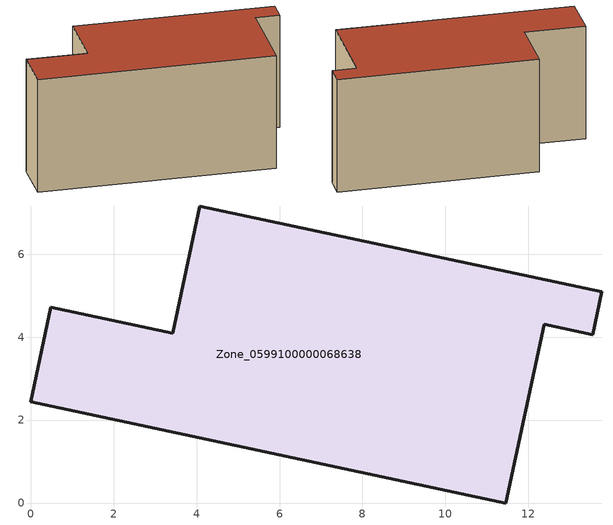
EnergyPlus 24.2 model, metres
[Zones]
Zone_0599100000068638
 floor ground (C_G): 11.45,0 0,2.44 0.48,4.72 3.42,4.09 4.08,7.16 13.77,5.09 13.55,4.06 12.38,4.31 z0
 wall outside (C_F): 3.42,4.09 0.48,4.72 0,2.44 11.45,0 12.38,4.31 13.55,4.06 13.77,5.09 4.08,7.16 3.42,4.09 z0:5.92
 roof outside (C_R): 13.77,5.09 4.08,7.16 3.42,4.09 0.48,4.72 0,2.44 11.45,0 12.38,4.31 13.55,4.06 z5.92
[BUILDING]
Pand.0599100000068638: North Axis=0; Terrain=City; Loads Convergence Tolerance Value=0.04; Temperature Convergence Tolerance Value=0.4; Solar Distribution=FullExterior; Maximum Number of Warmup Days=25; Minimum Number of Warmup Days=1
[Site:Location]
Rotterdam.The.Hague.AP_ZH_NLD Design_Conditions: Latitude=51.96; Longitude=4.45; Time Zone=1; Elevation=-4.5
[SITE:GROUNDTEMPERATURE:BUILDINGSURFACE]
18, 18, 18, 18, 18, 18, 18, 18, 18, 18, 18, 18
[MATERIAL] Thermal Absorptance=0.9; Solar Absorptance=0.7; Visible Absorptance=0.7
Name | Roughness | Thickness | Conductivity | Density | Specific Heat
G.TI.1975-1991 | MediumSmooth | 0.15 | 0.288461 | 540 | 1210
F.TI.1975-1991 | Rough | 0.3 | 0.230769 | 1920 | 840
R.TI.1975-1991 | MediumRough | 0.2 | 0.153846 | 1500 | 1000
[CONSTRUCTION]
C_G: G.TI.1975-1991
C_F: F.TI.1975-1991
C_R: R.TI.1975-1991
[ZONE]
Zone_0599100000068638: Type=1; Multiplier=1; Ceiling Height=Autocalculate; Volume=Autocalculate; Floor Area=autocalculate; Part of Total Floor Area=Yes
[ZONEINFILTRATION:DESIGNFLOWRATE]
Infil_Zone_0599100000068638: Zone or ZoneList or Space or SpaceList=Zone_0599100000068638; Schedule=AlwaysOn; Design Flow Rate Calculation Method=Flow/Area; Flow Rate per Floor Area=0.003; Constant Term Coefficient=1; Temperature Term Coefficient=0; Velocity Term Coefficient=0; Velocity Squared Term Coefficient=0
[HVACTEMPLATE:ZONE:IDEALLOADSAIRSYSTEM]
Zone_0599100000068638: Maximum Heating Supply Air Temperature=50; Minimum Cooling Supply Air Temperature=13; Maximum Heating Supply Air Humidity Ratio=0.0156; Minimum Cooling Supply Air Humidity Ratio=0.0077; Heating Limit=NoLimit; Cooling Limit=NoLimit; Dehumidification Control Type=ConstantSensibleHeatRatio; Cooling Sensible Heat Ratio=0.7; Dehumidification Setpoint=60; Humidification Control Type=None; Humidification Setpoint=30; Outdoor Air Method=None; Outdoor Air Flow Rate per Person=0.00944; Outdoor Air Flow Rate per Zone Floor Area=0; Outdoor Air Flow Rate per Zone=0; Demand Controlled Ventilation Type=None; Outdoor Air Economizer Type=NoEconomizer; Heat Recovery Type=None; Sensible Heat Recovery Effectiveness=0.7; Latent Heat Recovery Effectiveness=0.65
[ZONECONTROL:THERMOSTAT]
ThermostatControl_Zone_0599100000068638: Zone or ZoneList=Zone_0599100000068638; Control Type Schedule=DualSetpointControlType; Control 1=Thermostat_Zone_0599100000068638; Temperature Difference Between Cutout And Setpoint=0
[THERMOSTATSETPOINT:DUALSETPOINT]
Thermostat_Zone_0599100000068638: Heating Setpoint Temperature Schedule=HeatingSetpoint_Zone_0599100000068638; Cooling Setpoint Temperature Schedule=CoolingSetpoint_Zone_0599100000068638
[SCHEDULE:COMPACT]
HeatingSetpoint_Zone_0599100000068638: Through: 12/31, For: AllDays, Until: 24:00, 21
CoolingSetpoint_Zone_0599100000068638: Through: 12/31, For: AllDays, Until: 24:00, 24
DualSetpointControlType: Through: 12/31, For: AllDays, Until: 24:00, 4
AlwaysOn: Through: 12/31, For: AllDays, Until: 24:00, 1
